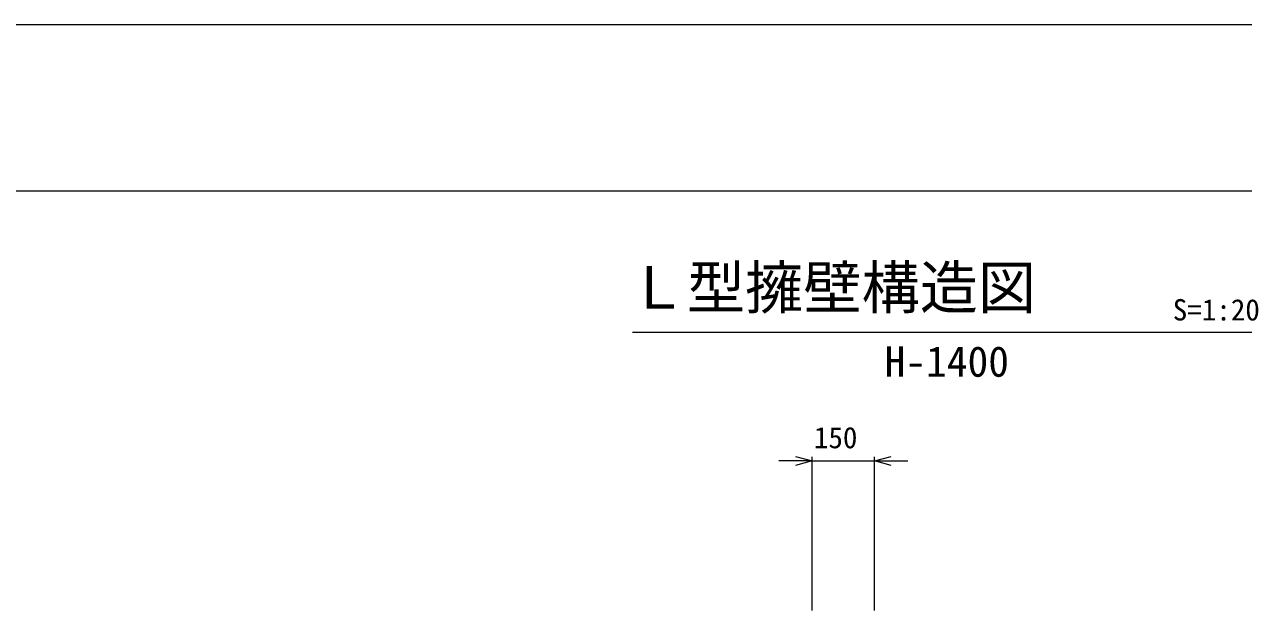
# Model space of a CAD drawing. Units: millimetres, scale not verified, with parts at other scales. Extents: x -1 to 252299, y 59402 to 118802.
# Drawn here: x 49116 to 63785, y 111753 to 118802 of the extents above; entities that cross this region are included whole.
import ezdxf
from ezdxf.enums import TextEntityAlignment as Align

# ---------------------------------------------------------------- set-up
doc = ezdxf.new("R2010")
doc.units = ezdxf.units.MM
doc.header["$LTSCALE"] = 300
for name, color, linetype, lineweight in [('0_2', 1, 'Continuous', 18), ('D-STR-DIM', 7, 'Continuous', 18), ('D-TTL(外枠）', 2, 'Continuous', 18), ('D-TTL-LINE', 7, 'Continuous', 18), ('DEFPOINTS_3', 7, 'Continuous', 18)]:
    doc.layers.add(name, color=color, linetype=linetype, lineweight=lineweight)
doc.layers.add('D-TTL-TXT', color=1, linetype='Continuous')
doc.styles.add('ＭＳ ゴシック', font='')
doc.styles.get('ＭＳ ゴシック').set_extended_font_data('MS Gothic')

msp = doc.modelspace()

# ---------------------------------------------------------------- linework, layer by layer
at = {"layer": '0_2'}
for p, q in [((58394.5, 113606.4), (58594.5, 113552.8)), ((58594.5, 113552.8), (58394.5, 113499.2)), ((58594.5, 113552.8), (58394.5, 113552.8)), ((59344.5, 113552.8), (59544.5, 113606.4)), ((59544.5, 113499.2), (59344.5, 113552.8)), ((59344.5, 113552.8), (59544.5, 113552.8))]:
    msp.add_line(p, q, dxfattribs=at)
at = {"layer": 'D-STR-DIM'}
for p, q in [((58394.5, 113552.8), (58194.5, 113552.8)), ((58594.5, 111752.8), (58594.5, 113602.8)), ((58594.5, 113552.8), (59344.5, 113552.8)), ((59344.5, 111752.8), (59344.5, 113602.8)), ((59544.5, 113552.8), (59744.5, 113552.8))]:
    msp.add_line(p, q, dxfattribs=at)
at = {"layer": 'D-TTL(外枠）'}
msp.add_line((2298.9, 116802.1), (81798.9, 116802.1), dxfattribs=at)
at = {"layer": 'D-TTL-LINE'}
msp.add_line((56432.9, 115100.5), (64452.2, 115100.5), dxfattribs=at)
at = {"layer": 'DEFPOINTS_3'}
msp.add_line((-1.1, 118802.1), (84098.9, 118802.1), dxfattribs=at)

# ---------------------------------------------------------------- texts
at = {"layer": 'D-STR-DIM', "color": 1, "style": 'ＭＳ ゴシック'}
msp.add_text('150', height=256.6, dxfattribs=at).set_placement((58615, 113627.8), align=Align.BOTTOM_LEFT)
at = {"layer": 'D-TTL-TXT', "style": 'ＭＳ ゴシック'}
for s, height, p in [('Ｌ型擁壁構造図', 513.2, (56388.5, 115228.5)), ('S=1:20', 256.6, (62932.9, 115164.5)), ('H-1400', 366.6, (59466, 114455.1))]:
    msp.add_text(s, height=height, dxfattribs=at).set_placement(p, align=Align.BOTTOM_LEFT)

doc.saveas('drawing.dxf')
